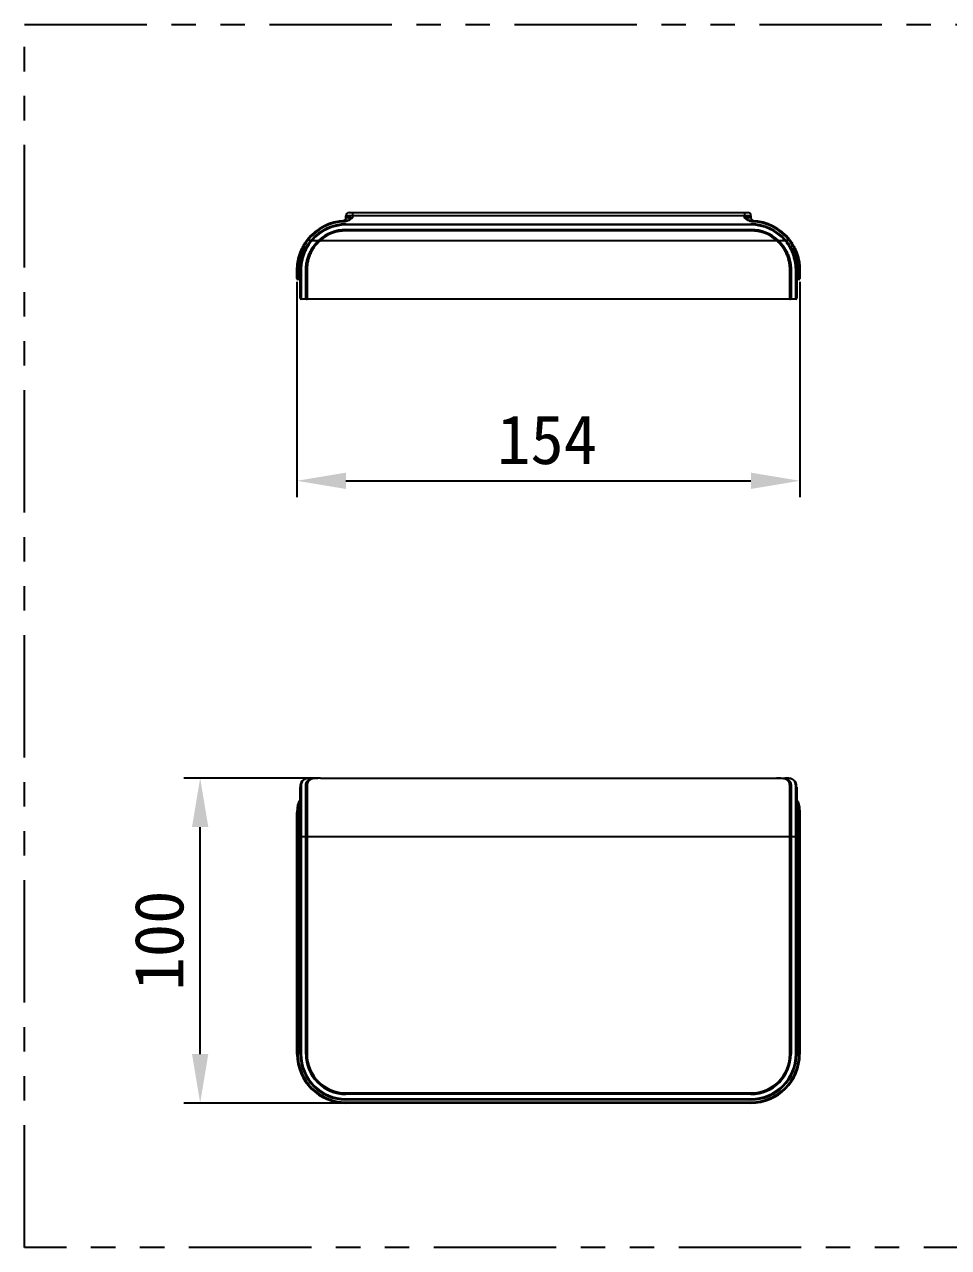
# Model space of a CAD drawing. Extents: x 86520 to 160660, y -2551 to 2752.
# Drawn here: x 90372.3 to 90655.2, y 1916.9 to 2291.3 of the extents above; entities that cross this region are included whole.
import ezdxf

# ---------------------------------------------------------------- set-up
doc = ezdxf.new("R2010")
doc.units = 0
doc.header["$LTSCALE"] = 10
doc.header["$MEASUREMENT"] = 0
doc.linetypes.add('PHANTOM', pattern=[2.5, 1.25, -0.25, 0.25, -0.25, 0.25, -0.25])
doc.layers.get('DEFPOINTS').update_dxf_attribs({"linetype": 'CONTINUOUS'})
doc.layers.add('1', color=7, linetype='CONTINUOUS')
doc.layers.add('7', color=6, linetype='CONTINUOUS')
doc.dimstyles.new('경보기_스탈', dxfattribs={"dimtxt": 3.15, "dimasz": 2.5, "dimexe": 1, "dimexo": 1, "dimgap": 1, "dimtad": 1, "dimtoh": 1, "dimdec": 3, "dimzin": 1, "dimtxsty": 'STANDARD', "dimcen": 0, "dimclrd": 2, "dimclre": 2, "dimclrt": 4, "dimazin": 3, "dimtp": 0.1, "dimtm": 0.1, "dimtfac": 1, "dimtdec": 3, "dimtmove": 0, "dimatfit": 3})

# ---------------------------------------------------------------- blocks, each defined once
blk = doc.blocks.new('*D452')
at = {"layer": '1', "color": 1, "linetype": 'CONTINUOUS'}
for p, q in [((90461.9, 2060.65), (90421.06, 2060.65)), ((90426.06, 1976.15), (90426.06, 2045.65)), ((90469.69, 1961.15), (90421.06, 1961.15))]:
    blk.add_line(p, q, dxfattribs=at)
for points in [[(90423.56, 2045.65), (90428.56, 2045.65), (90426.06, 2060.65)], [(90423.56, 1976.15), (90428.56, 1976.15), (90426.06, 1961.15)]]:
    blk.add_solid(points, dxfattribs=at)
at = {"layer": 'DEFPOINTS', "color": 0, "linetype": 'CONTINUOUS'}
for p in [(90426.06, 2060.65), (90462.9, 2060.65), (90470.69, 1961.15)]:
    blk.add_point(p, dxfattribs=at)
at = {"layer": '1', "color": 2, "linetype": 'CONTINUOUS', "insert": (90413.56, 2010.9), "char_height": 15, "attachment_point": 5, "rotation": 90}
blk.add_mtext('100', dxfattribs=at)
blk = doc.blocks.new('*D453')
at = {"layer": '1', "color": 1, "linetype": 'CONTINUOUS'}
for p, q in [((90455.69, 2212.54), (90455.69, 2146.63)), ((90609.69, 2212.54), (90609.69, 2146.63)), ((90470.69, 2151.63), (90594.69, 2151.63))]:
    blk.add_line(p, q, dxfattribs=at)
for points in [[(90470.69, 2154.13), (90470.69, 2149.13), (90455.69, 2151.63)], [(90594.69, 2154.13), (90594.69, 2149.13), (90609.69, 2151.63)]]:
    blk.add_solid(points, dxfattribs=at)
at = {"layer": 'DEFPOINTS', "color": 0, "linetype": 'CONTINUOUS'}
for p in [(90455.69, 2213.54), (90609.69, 2213.54), (90609.69, 2151.63)]:
    blk.add_point(p, dxfattribs=at)
at = {"layer": '1', "color": 2, "linetype": 'CONTINUOUS', "insert": (90532.27, 2164.13), "char_height": 15, "attachment_point": 5}
blk.add_mtext('154', dxfattribs=at)

msp = doc.modelspace()

# ---------------------------------------------------------------- linework, layer by layer
at = {"layer": '1', "color": 7, "linetype": 'CONTINUOUS'}
for p, q in [((90472.6888, 2232.7378), (90470.6888, 2232.7378)), ((90470.6888, 2232.2065), (90470.6888, 2232.7378)), ((90471.6888, 2233.7378), (90472.6888, 2233.7378)), ((90472.6888, 2233.7378), (90592.6888, 2233.7378)), ((90472.6888, 2233.7378), (90472.6888, 2232.7378)), ((90592.6888, 2232.7378), (90472.6888, 2232.7378)), ((90472.6888, 2232.7378), (90472.6888, 2232.1123)), ((90592.6888, 2233.7378), (90593.6888, 2233.7378)), ((90592.6888, 2233.7378), (90592.6888, 2232.7378)), ((90594.6888, 2232.7378), (90592.6888, 2232.7378)), ((90592.6888, 2232.1123), (90592.6888, 2232.7378)), ((90594.6888, 2232.7378), (90594.6888, 2232.2065)), ((90470.2553, 2230.9314), (90470.2465, 2231.2313)), ((90470.6888, 2230.2378), (90470.6888, 2229.9378)), ((90470.6888, 2230.2378), (90594.6888, 2230.2378)), ((90594.6888, 2229.9378), (90470.6888, 2229.9378)), ((90470.6888, 2228.5378), (90470.6888, 2228.2378)), ((90470.6888, 2228.5378), (90594.6888, 2228.5378)), ((90470.6888, 2228.2378), (90470.6888, 2228.1378)), ((90470.6888, 2228.2378), (90594.6888, 2228.2378)), ((90594.6888, 2228.1378), (90470.6888, 2228.1378)), ((90594.6888, 2230.2378), (90594.6888, 2229.9378)), ((90594.6888, 2228.5378), (90594.6888, 2228.2378)), ((90594.6888, 2228.2378), (90594.6888, 2228.1378)), ((90595.1223, 2230.9314), (90595.1312, 2231.2313)), ((90459.066, 2225.2378), (90458.8288, 2225.4215)), ((90459.965, 2225.2378), (90459.066, 2225.2378)), ((90460.1335, 2225.4349), (90460.3597, 2225.2378)), ((90460.3597, 2225.2378), (90462.3049, 2225.2378)), ((90462.3049, 2225.2378), (90462.5094, 2225.0183)), ((90462.8382, 2225.3134), (90462.9036, 2225.2378)), ((90462.9036, 2225.2378), (90602.4741, 2225.2378)), ((90602.4741, 2225.2378), (90602.5395, 2225.3134)), ((90603.0727, 2225.2378), (90602.8682, 2225.0183)), ((90603.0727, 2225.2378), (90605.0179, 2225.2378)), ((90605.2441, 2225.4349), (90605.0179, 2225.2378)), ((90606.3116, 2225.2378), (90605.4126, 2225.2378)), ((90606.3116, 2225.2378), (90606.5488, 2225.4215)), ((90455.6888, 2213.5378), (90455.6888, 2216.2378)), ((90455.9888, 2216.007), (90455.9888, 2213.2378)), ((90456.6888, 2213.2378), (90455.9888, 2213.2378)), ((90456.6888, 2207.5378), (90456.6888, 2216.2378)), ((90456.9888, 2216.0853), (90456.9888, 2207.2378)), ((90458.3888, 2207.2378), (90458.3888, 2216.0853)), ((90458.6888, 2207.3378), (90458.6888, 2216.2378)), ((90458.7888, 2216.1875), (90458.7888, 2207.2378)), ((90606.5888, 2207.2378), (90606.5888, 2216.1875)), ((90606.6888, 2216.2378), (90606.6888, 2207.3378)), ((90606.9888, 2216.0853), (90606.9888, 2207.2378)), ((90608.3888, 2207.2378), (90608.3888, 2216.0853)), ((90608.6888, 2216.2378), (90608.6888, 2207.5378)), ((90609.3888, 2213.2378), (90608.6888, 2213.2378)), ((90609.3888, 2213.2378), (90609.3888, 2216.007)), ((90609.6888, 2216.2378), (90609.6888, 2213.5378)), ((90458.3888, 2207.2378), (90456.9888, 2207.2378)), ((90458.7889, 2207.2378), (90458.3888, 2207.2378)), ((90606.5888, 2207.2378), (90458.7888, 2207.2378)), ((90606.9888, 2207.2378), (90606.5888, 2207.2378)), ((90608.3888, 2207.2378), (90606.9888, 2207.2378)), ((90462.9036, 2060.6529), (90602.4741, 2060.6529)), ((90602.5098, 2060.6529), (90603.0727, 2060.6529)), ((90603.0727, 2060.6529), (90605.0179, 2060.6529)), ((90456.6888, 2042.6529), (90456.6888, 2057.8939)), ((90456.9888, 2058.1523), (90456.9888, 2042.6529)), ((90458.3888, 2042.6529), (90458.3888, 2058.1523)), ((90458.6888, 2042.6529), (90458.6888, 2058.1258)), ((90458.7888, 2058.2122), (90458.7888, 2042.6529)), ((90606.5888, 2042.6529), (90606.5888, 2058.2122)), ((90606.6888, 2058.1258), (90606.6888, 2042.6529)), ((90606.9888, 2058.1523), (90606.9888, 2042.6529)), ((90608.3888, 2042.6529), (90608.3888, 2058.1523)), ((90608.6888, 2057.8939), (90608.6888, 2042.6529)), ((90455.6888, 2042.6529), (90455.6888, 2050.1288)), ((90455.9888, 2050.3205), (90455.9888, 2042.6529)), ((90609.3888, 2042.6529), (90609.3888, 2050.3205)), ((90609.6888, 2050.1288), (90609.6888, 2042.6529)), ((90455.6888, 2042.6529), (90455.9888, 2042.6529)), ((90455.6888, 1976.1529), (90455.6888, 2042.6529)), ((90456.6888, 2042.6529), (90455.9888, 2042.6529)), ((90455.9888, 2042.6529), (90455.9888, 1976.1529)), ((90456.6888, 2042.6529), (90456.9888, 2042.6529)), ((90456.6888, 1976.1529), (90456.6888, 2042.6529)), ((90458.3888, 2042.6529), (90456.9888, 2042.6529)), ((90456.9888, 2042.6529), (90456.9888, 1976.1529)), ((90458.6888, 2042.6529), (90458.3888, 2042.6529)), ((90458.3888, 1976.1529), (90458.3888, 2042.6529)), ((90458.6888, 2042.6529), (90458.7888, 2042.6529)), ((90458.6888, 1976.1529), (90458.6888, 2042.6529)), ((90606.5888, 2042.6529), (90458.7888, 2042.6529)), ((90458.7888, 2042.6529), (90458.7888, 1976.1529)), ((90606.6888, 2042.6529), (90606.5888, 2042.6529)), ((90606.5888, 1976.1529), (90606.5888, 2042.6529)), ((90606.6888, 2042.6529), (90606.6888, 1976.1529)), ((90606.6888, 2042.6529), (90606.9888, 2042.6529)), ((90608.3888, 2042.6529), (90606.9888, 2042.6529)), ((90606.9888, 2042.6529), (90606.9888, 1976.1529)), ((90608.6888, 2042.6529), (90608.3888, 2042.6529)), ((90608.3888, 1976.1529), (90608.3888, 2042.6529)), ((90609.3888, 2042.6529), (90608.6888, 2042.6529)), ((90608.6888, 2042.6529), (90608.6888, 1976.1529)), ((90609.6888, 2042.6529), (90609.3888, 2042.6529)), ((90609.3888, 1976.1529), (90609.3888, 2042.6529)), ((90609.6888, 2042.6529), (90609.6888, 1976.1529)), ((90455.6888, 1976.1529), (90455.9888, 1976.1529)), ((90456.6888, 1976.1529), (90456.9888, 1976.1529)), ((90458.6888, 1976.1529), (90458.3888, 1976.1529)), ((90458.6888, 1976.1529), (90458.7888, 1976.1529)), ((90606.6888, 1976.1529), (90606.5888, 1976.1529)), ((90606.6888, 1976.1529), (90606.9888, 1976.1529)), ((90608.6888, 1976.1529), (90608.3888, 1976.1529)), ((90609.6888, 1976.1529), (90609.3888, 1976.1529)), ((90470.6888, 1964.1529), (90470.6888, 1964.2529)), ((90470.6888, 1964.2529), (90594.6888, 1964.2529)), ((90594.6888, 1964.1529), (90470.6888, 1964.1529)), ((90470.6888, 1964.1529), (90470.6888, 1963.8529)), ((90594.6888, 1963.8529), (90470.6888, 1963.8529)), ((90470.6888, 1962.4529), (90594.6888, 1962.4529)), ((90470.6888, 1962.1529), (90470.6888, 1962.4529)), ((90594.6888, 1962.1529), (90470.6888, 1962.1529)), ((90594.6888, 1964.1529), (90594.6888, 1964.2529)), ((90594.6888, 1964.1529), (90594.6888, 1963.8529)), ((90594.6888, 1962.1529), (90594.6888, 1962.4529)), ((90470.6888, 1961.4529), (90594.6888, 1961.4529)), ((90470.6888, 1961.1529), (90470.6888, 1961.4529)), ((90594.6888, 1961.1529), (90470.6888, 1961.1529)), ((90594.6888, 1961.1529), (90594.6888, 1961.4529))]:
    msp.add_line(p, q, dxfattribs=at)
for centre, radius, start, end in [((90469.6888, 2232.2065), 1, 273.583322, 0), ((90471.6888, 2232.7378), 1, 90, 180), ((90593.6888, 2232.7378), 1, 0, 90), ((90595.6888, 2232.2065), 1, 180, 266.416678), ((90470.6888, 2216.2378), 15, 91.689903, 142.247999), ((90470.6888, 2216.2378), 14.7, 91.689903, 142.247999), ((90470.6888, 2216.2378), 14, 90, 138.933517), ((90470.6888, 2216.2378), 13.7, 90, 138.933517), ((90470.6888, 2216.2378), 12.3, 90, 132.970284), ((90470.6888, 2216.2378), 12, 90, 130.860688), ((90470.6888, 2216.2378), 11.9, 90, 130.860688), ((90594.6888, 2216.2378), 14, 41.066483, 90), ((90594.6888, 2216.2378), 13.7, 41.066483, 90), ((90594.6888, 2216.2378), 12.3, 47.029716, 90), ((90594.6888, 2216.2378), 12, 49.139312, 90), ((90594.6888, 2216.2378), 11.9, 49.139312, 90), ((90594.6888, 2216.2378), 14.7, 37.752001, 88.310097), ((90594.6888, 2216.2378), 15, 37.752001, 88.310097), ((90470.6888, 2216.2378), 14, 138.93319, 139.994799), ((90470.6888, 2216.2378), 14, 138.93319, 139.994799), ((90470.6888, 2216.2378), 12, 130.860042, 132.970284), ((90594.6888, 2216.2378), 12, 47.029716, 49.139958), ((90594.6888, 2216.2378), 14, 40.005201, 41.06681), ((90594.6888, 2216.2378), 14, 40.005201, 41.06681), ((90455.9888, 2213.5378), 0.3, 180, 270), ((90609.3888, 2213.5378), 0.3, 270, 0), ((90456.9888, 2207.5378), 0.3, 180, 270), ((90458.3888, 2207.5378), 0.3, 270, 0), ((90458.7888, 2207.3378), 0.1, 180, 270), ((90606.5888, 2207.3378), 0.1, 270, 0), ((90606.9888, 2207.5378), 0.3, 180, 270), ((90608.3888, 2207.5378), 0.3, 270, 0), ((90470.6888, 1976.1529), 15, 180, 270), ((90470.6888, 1976.1529), 14.7, 180, 270), ((90470.6888, 1976.1529), 14, 180, 270), ((90470.6888, 1976.1529), 13.7, 180, 270), ((90470.6888, 1976.1529), 12.3, 180, 270), ((90470.6888, 1976.1529), 12, 180, 270), ((90470.6888, 1976.1529), 11.9, 180, 270), ((90594.6888, 1976.1529), 12, 270, 0), ((90594.6888, 1976.1529), 11.9, 270, 0), ((90594.6888, 1976.1529), 15, 270, 0), ((90594.6888, 1976.1529), 14.7, 270, 0), ((90594.6888, 1976.1529), 14, 270, 0), ((90594.6888, 1976.1529), 13.7, 270, 0), ((90594.6888, 1976.1529), 12.3, 270, 0)]:
    msp.add_arc(centre, radius, start, end, dxfattribs=at)
for centre, major_axis, ratio, start_param, end_param in [((90455.9888, 2216.2378), (0.3, 0), 0.769231, 3.14159265, 4.71238898), ((90456.9888, 2216.2378), (-0.3, 0), 0.508475, 0, 1.57079633), ((90458.3888, 2216.2378), (-0.3, 0), 0.508475, 1.57079633, 3.14159265), ((90458.7888, 2216.2378), (-0.1, 0), 0.502793, 0, 1.57079633), ((90606.5888, 2216.2378), (-0.1, 0), 0.502793, 1.57079633, 3.14159265), ((90606.9888, 2216.2378), (-0.3, 0), 0.508475, 0, 1.57079633), ((90608.3888, 2216.2378), (-0.3, 0), 0.508475, 1.57079633, 3.14159265), ((90609.3888, 2216.2378), (-0.3, 0), 0.769231, 1.57079633, 3.14159265), ((90456.9888, 2057.8939), (-0.3, 0), 0.861077, 4.71238898, 6.28318531), ((90458.3888, 2057.8939), (-0.3, 0), 0.861077, 3.14159265, 4.71238898), ((90458.7888, 2058.1258), (-0.1, 0), 0.864407, 4.71238898, 6.28318531), ((90606.5888, 2058.1258), (-0.1, 0), 0.864407, 3.14159265, 4.71238898), ((90606.9888, 2057.8939), (-0.3, 0), 0.861077, 4.71238898, 6.28318531), ((90608.3888, 2057.8939), (-0.3, 0), 0.861077, 3.14159265, 4.71238898), ((90455.9888, 2050.1288), (0.3, 0), 0.638971, 1.57079633, 3.14159265), ((90609.3888, 2050.1288), (-0.3, 0), 0.638971, 3.14159265, 4.71238898)]:
    msp.add_ellipse(centre, major_axis=major_axis, ratio=ratio, start_param=start_param, end_param=end_param, dxfattribs=at)
for points, knots in [([(90470.2465, 2231.2313), (90470.356, 2231.2345), (90470.4637, 2231.2476), (90470.6235, 2231.2777), (90470.6764, 2231.2896), (90470.7817, 2231.3163), (90470.8341, 2231.3312), (90470.9897, 2231.3793), (90471.0916, 2231.416), (90471.293, 2231.4949), (90471.3926, 2231.5372), (90471.5911, 2231.6243), (90471.6899, 2231.6692), (90471.8877, 2231.7596), (90471.9868, 2231.8051), (90472.1858, 2231.8954), (90472.2857, 2231.9401), (90472.4363, 2232.0058), (90472.5117, 2232.0383), (90472.5875, 2232.0703), (90472.6381, 2232.0914), (90472.6635, 2232.1019), (90472.6888, 2232.1123)], [0, 0, 0, 0, 0.125, 0.125, 0.1875, 0.1875, 0.25, 0.25, 0.375, 0.375, 0.5, 0.5, 0.625, 0.625, 0.75, 0.75, 0.875, 0.875, 0.9375, 0.96875, 0.96875, 1, 1, 1, 1]), ([(90472.6888, 2232.1123), (90472.6649, 2232.0964), (90472.6412, 2232.0806), (90472.5939, 2232.0486), (90472.523, 2232.0004), (90472.4525, 2231.9517), (90472.3117, 2231.8538), (90472.2182, 2231.788), (90471.9365, 2231.5926), (90471.7472, 2231.465), (90471.4519, 2231.2941), (90471.3516, 2231.2405), (90471.1456, 2231.1429), (90471.04, 2231.0989), (90470.9035, 2231.0518), (90470.876, 2231.0427), (90470.8208, 2231.0257), (90470.7932, 2231.0176), (90470.7099, 2230.9949), (90470.6541, 2230.9817), (90470.4853, 2230.9485), (90470.3713, 2230.9348), (90470.2553, 2230.9314)], [0, 0, 0, 0, 0.03125, 0.03125, 0.0625, 0.125, 0.125, 0.25, 0.25, 0.5, 0.5, 0.625, 0.625, 0.75, 0.75, 0.78125, 0.78125, 0.8125, 0.8125, 0.875, 0.875, 1, 1, 1, 1]), ([(90470.6888, 2232.2065), (90470.6888, 2232.2065), (90470.7018, 2232.2078), (90470.7341, 2232.2106), (90470.7413, 2232.2113), (90470.7575, 2232.2126), (90470.7663, 2232.2134), (90470.7951, 2232.2157), (90470.8173, 2232.2175), (90470.8926, 2232.2229), (90470.9542, 2232.2269), (90471.0463, 2232.2311), (90471.0654, 2232.2319), (90471.1047, 2232.2334), (90471.1249, 2232.2341), (90471.1874, 2232.2359), (90471.2755, 2232.2378), (90471.3729, 2232.238), (90471.4496, 2232.2372), (90471.4758, 2232.2368), (90471.5289, 2232.2357), (90471.5557, 2232.235), (90471.6921, 2232.2307), (90471.8072, 2232.2245), (90471.9586, 2232.2123), (90471.9892, 2232.2096), (90472.0358, 2232.2053), (90472.0514, 2232.2037), (90472.0826, 2232.2006), (90472.1609, 2232.1925), (90472.2397, 2232.183), (90472.4302, 2232.1575), (90472.5587, 2232.1369), (90472.6888, 2232.1123)], [0, 0, 0, 0, 0.125, 0.125, 0.15625, 0.15625, 0.1875, 0.1875, 0.25, 0.25, 0.375, 0.375, 0.40625, 0.40625, 0.4375, 0.4375, 0.5, 0.5625, 0.5625, 0.59375, 0.59375, 0.625, 0.625, 0.75, 0.75, 0.78125, 0.78125, 0.796875, 0.796875, 0.8125, 0.875, 0.875, 1, 1, 1, 1]), ([(90592.6888, 2232.1123), (90592.8189, 2232.1369), (90592.9474, 2232.1575), (90593.1379, 2232.183), (90593.201, 2232.1906), (90593.2794, 2232.199), (90593.295, 2232.2006), (90593.3262, 2232.2037), (90593.3418, 2232.2053), (90593.3884, 2232.2096), (90593.419, 2232.2123), (90593.5704, 2232.2245), (90593.6855, 2232.2307), (90593.8219, 2232.235), (90593.8488, 2232.2357), (90593.9018, 2232.2368), (90593.928, 2232.2372), (90594.0047, 2232.238), (90594.1021, 2232.2378), (90594.1902, 2232.2359), (90594.2527, 2232.2341), (90594.2729, 2232.2334), (90594.3122, 2232.2319), (90594.3313, 2232.2311), (90594.4234, 2232.2269), (90594.4851, 2232.2229), (90594.5603, 2232.2175), (90594.5825, 2232.2157), (90594.6113, 2232.2134), (90594.6202, 2232.2126), (90594.6363, 2232.2113), (90594.6436, 2232.2106), (90594.6758, 2232.2078), (90594.6888, 2232.2065), (90594.6888, 2232.2065)], [0, 0, 0, 0, 0.125, 0.125, 0.1875, 0.1875, 0.203125, 0.203125, 0.21875, 0.21875, 0.25, 0.25, 0.375, 0.375, 0.40625, 0.40625, 0.4375, 0.4375, 0.5, 0.5625, 0.5625, 0.59375, 0.59375, 0.625, 0.625, 0.75, 0.75, 0.8125, 0.8125, 0.84375, 0.84375, 0.875, 0.875, 1, 1, 1, 1]), ([(90592.6888, 2232.1123), (90592.7141, 2232.1019), (90592.7395, 2232.0914), (90592.7901, 2232.0703), (90592.8659, 2232.0383), (90592.9414, 2232.0058), (90593.0919, 2231.9401), (90593.1918, 2231.8954), (90593.3909, 2231.8051), (90593.4899, 2231.7596), (90593.6878, 2231.6692), (90593.7866, 2231.6243), (90593.985, 2231.5372), (90594.0846, 2231.4949), (90594.2861, 2231.416), (90594.3879, 2231.3793), (90594.5435, 2231.3312), (90594.596, 2231.3163), (90594.7013, 2231.2896), (90594.7542, 2231.2777), (90594.9139, 2231.2476), (90595.0216, 2231.2345), (90595.1312, 2231.2313)], [0, 0, 0, 0, 0.03125, 0.03125, 0.0625, 0.125, 0.125, 0.25, 0.25, 0.375, 0.375, 0.5, 0.5, 0.625, 0.625, 0.75, 0.75, 0.8125, 0.8125, 0.875, 0.875, 1, 1, 1, 1]), ([(90595.1223, 2230.9314), (90595.0064, 2230.9348), (90594.8923, 2230.9485), (90594.7235, 2230.9817), (90594.6677, 2230.9949), (90594.5845, 2231.0176), (90594.5568, 2231.0257), (90594.5017, 2231.0427), (90594.4741, 2231.0518), (90594.3377, 2231.0989), (90594.232, 2231.1429), (90594.026, 2231.2405), (90593.9257, 2231.2941), (90593.6304, 2231.465), (90593.4411, 2231.5926), (90593.1594, 2231.788), (90593.0659, 2231.8538), (90592.9252, 2231.9517), (90592.8547, 2232.0004), (90592.7838, 2232.0486), (90592.7364, 2232.0806), (90592.7127, 2232.0964), (90592.6888, 2232.1123)], [0, 0, 0, 0, 0.125, 0.125, 0.1875, 0.1875, 0.21875, 0.21875, 0.25, 0.25, 0.375, 0.375, 0.5, 0.5, 0.75, 0.75, 0.875, 0.875, 0.9375, 0.96875, 0.96875, 1, 1, 1, 1]), ([(90469.7513, 2231.2085), (90469.7514, 2231.2085), (90469.7524, 2231.2085), (90469.7562, 2231.2088), (90469.7591, 2231.209), (90469.7707, 2231.2097), (90469.7822, 2231.2104), (90469.8279, 2231.2131), (90469.8732, 2231.2157), (90469.9415, 2231.2192), (90469.9493, 2231.2196), (90469.9655, 2231.2204), (90469.9738, 2231.2208), (90469.9994, 2231.222), (90470.0173, 2231.2228), (90470.0737, 2231.2252), (90470.1225, 2231.2272), (90470.1761, 2231.229), (90470.1848, 2231.2293)], [0, 0, 0, 0, 0.07812785, 0.07812785, 0.15913415, 0.15913415, 0.32114675, 0.32114675, 0.64517195, 0.64517195, 0.6856751, 0.6856751, 0.72617825, 0.72617825, 0.80718455, 0.80718455, 0.96919715, 1, 1, 1, 1]), ([(90470.1261, 2231.3093), (90470.086, 2231.2887), (90470.0076, 2231.2554), (90469.8986, 2231.2271), (90469.8236, 2231.2151), (90469.7838, 2231.211), (90469.7708, 2231.2099), (90469.765, 2231.2095), (90469.761, 2231.2092), (90469.7593, 2231.209), (90469.759, 2231.209)], [0, 0, 0, 0, 0.32023036, 0.61222447, 0.80246118, 0.86719302, 0.8977044, 0.92031093, 0.9513019, 1, 1, 1, 1]), ([(90595.1715, 2231.23), (90595.1879, 2231.2295), (90595.204, 2231.229), (90595.3083, 2231.2253), (90595.3831, 2231.2219), (90595.4485, 2231.2186), (90595.4531, 2231.2183), (90595.4576, 2231.2181)], [0, 0, 0, 0, 0.14018327, 0.14018327, 0.93866602, 0.93866602, 1, 1, 1, 1]), ([(90595.6178, 2231.2091), (90595.6192, 2231.209), (90595.6168, 2231.2091), (90595.6084, 2231.2098), (90595.5954, 2231.2109), (90595.4774, 2231.2231), (90595.3531, 2231.2472), (90595.2573, 2231.3058), (90595.2518, 2231.3093)], [0, 0, 0, 0, 0.08377717, 0.11425847, 0.14235684, 0.2040841, 0.95396814, 1, 1, 1, 1]), ([(90455.6888, 2216.2378), (90455.6888, 2216.5396), (90455.6979, 2216.8596), (90455.7411, 2217.5336), (90455.7751, 2217.8878), (90455.8508, 2218.444), (90455.8801, 2218.6337), (90455.931, 2218.9244), (90455.9491, 2219.0219), (90455.9874, 2219.2176), (90456.0077, 2219.3159), (90456.1147, 2219.8096), (90456.2184, 2220.2113), (90456.467, 2221.0253), (90456.6118, 2221.4376), (90456.8009, 2221.9061), (90456.8223, 2221.9582), (90456.8656, 2222.0621), (90456.9315, 2222.2177), (90457.0002, 2222.3724), (90457.1411, 2222.6807), (90457.24, 2222.8846), (90457.5514, 2223.4914), (90457.7787, 2223.8891), (90458.0884, 2224.3767), (90458.1832, 2224.5223), (90458.2809, 2224.6667), (90458.3467, 2224.7628), (90458.3799, 2224.8107), (90458.5474, 2225.0493), (90458.6859, 2225.2369), (90458.8288, 2225.4215)], [0, 0, 0, 0, 0.125, 0.125, 0.25, 0.25, 0.3125, 0.3125, 0.34375, 0.34375, 0.375, 0.375, 0.5, 0.5, 0.625, 0.625, 0.640625, 0.640625, 0.65625, 0.6875, 0.6875, 0.75, 0.75, 0.875, 0.875, 0.90625, 0.921875, 0.921875, 0.9375, 0.9375, 1, 1, 1, 1]), ([(90459.066, 2225.2378), (90458.9244, 2225.0503), (90458.7874, 2224.8597), (90458.6218, 2224.6176), (90458.589, 2224.569), (90458.5239, 2224.4715), (90458.4274, 2224.3249), (90458.3338, 2224.1773), (90458.0283, 2223.6829), (90457.8046, 2223.2802), (90457.4987, 2222.6666), (90457.4017, 2222.4605), (90457.2635, 2222.1492), (90457.1962, 2221.9929), (90457.1317, 2221.8359), (90457.0893, 2221.7311), (90457.0684, 2221.6785), (90456.8836, 2221.2065), (90456.7425, 2220.7917), (90456.5007, 2219.974), (90456.4, 2219.5711), (90456.2964, 2219.0767), (90456.267, 2218.9291), (90456.24, 2218.7825), (90456.2225, 2218.685), (90456.214, 2218.6364), (90456.173, 2218.3943), (90456.1447, 2218.205), (90456.0718, 2217.6498), (90456.039, 2217.2968), (90455.9975, 2216.6255), (90455.9888, 2216.3072), (90455.9888, 2216.007)], [0, 0, 0, 0, 0.0625, 0.0625, 0.078125, 0.078125, 0.09375, 0.125, 0.125, 0.25, 0.25, 0.3125, 0.3125, 0.34375, 0.359375, 0.359375, 0.375, 0.375, 0.5, 0.5, 0.625, 0.625, 0.65625, 0.671875, 0.671875, 0.6875, 0.6875, 0.75, 0.75, 0.875, 0.875, 1, 1, 1, 1]), ([(90456.6888, 2216.2378), (90456.6888, 2216.6179), (90456.7043, 2217.0028), (90456.7687, 2217.7814), (90456.8176, 2218.1752), (90456.9522, 2218.9707), (90457.0378, 2219.3724), (90457.157, 2219.8285), (90457.1706, 2219.8793), (90457.1983, 2219.9806), (90457.2407, 2220.1324), (90457.3458, 2220.4852), (90457.4462, 2220.7851), (90457.661, 2221.3812), (90457.8228, 2221.774), (90458.1847, 2222.549), (90458.3848, 2222.9312), (90458.66, 2223.4016), (90458.7164, 2223.4954), (90458.8312, 2223.6815), (90459.0065, 2223.9584), (90459.1913, 2224.2287), (90459.5735, 2224.7607), (90459.845, 2225.1038), (90460.1335, 2225.4349)], [0, 0, 0, 0, 0.125, 0.125, 0.25, 0.25, 0.375, 0.375, 0.390625, 0.390625, 0.40625, 0.4375, 0.5, 0.5, 0.625, 0.625, 0.75, 0.75, 0.78125, 0.78125, 0.8125, 0.875, 0.875, 1, 1, 1, 1]), ([(90460.3597, 2225.2378), (90460.0755, 2224.9061), (90459.8084, 2224.5627), (90459.4329, 2224.0305), (90459.3119, 2223.8502), (90459.1367, 2223.5756), (90459.0794, 2223.4833), (90458.9949, 2223.3439), (90458.967, 2223.2972), (90458.9118, 2223.2036), (90458.6663, 2222.7816), (90458.446, 2222.3524), (90458.0922, 2221.5797), (90457.9342, 2221.1884), (90457.7247, 2220.595), (90457.6595, 2220.3961), (90457.5684, 2220.0962), (90457.5246, 2219.9459), (90457.4833, 2219.795), (90457.4563, 2219.6943), (90457.4431, 2219.6438), (90457.3272, 2219.1908), (90457.2441, 2218.7921), (90457.1136, 2218.0032), (90457.0661, 2217.6131), (90457.0038, 2216.842), (90456.9888, 2216.4611), (90456.9888, 2216.0853)], [0, 0, 0, 0, 0.125, 0.125, 0.1875, 0.1875, 0.21875, 0.21875, 0.234375, 0.234375, 0.25, 0.375, 0.375, 0.5, 0.5, 0.5625, 0.5625, 0.59375, 0.609375, 0.609375, 0.625, 0.625, 0.75, 0.75, 0.875, 0.875, 1, 1, 1, 1]), ([(90458.3888, 2216.0853), (90458.3888, 2216.4712), (90458.4064, 2216.8629), (90458.48, 2217.6567), (90458.536, 2218.0589), (90458.633, 2218.5677), (90458.6538, 2218.6697), (90458.6981, 2218.8745), (90458.7216, 2218.9773), (90458.7962, 2219.2848), (90458.8511, 2219.489), (90459.0317, 2220.0989), (90459.1732, 2220.5019), (90459.5002, 2221.2991), (90459.6856, 2221.6932), (90459.9206, 2222.1307), (90459.9471, 2222.1792), (90460.0008, 2222.2761), (90460.028, 2222.3245), (90460.1107, 2222.469), (90460.2795, 2222.7554), (90460.4591, 2223.0341), (90460.8324, 2223.5813), (90461.1002, 2223.9323), (90461.6737, 2224.6064), (90461.9795, 2224.9295), (90462.3049, 2225.2378)], [0, 0, 0, 0, 0.125, 0.125, 0.25, 0.25, 0.28125, 0.28125, 0.3125, 0.3125, 0.375, 0.375, 0.5, 0.5, 0.625, 0.625, 0.640625, 0.640625, 0.65625, 0.65625, 0.6875, 0.75, 0.75, 0.875, 0.875, 1, 1, 1, 1]), ([(90458.6888, 2216.2378), (90458.6888, 2216.6275), (90458.7078, 2217.0219), (90458.7868, 2217.8195), (90458.8468, 2218.2227), (90458.971, 2218.8331), (90459.018, 2219.0375), (90459.0844, 2219.2941), (90459.0981, 2219.3455), (90459.1262, 2219.4484), (90459.1406, 2219.4999), (90459.185, 2219.6544), (90459.2159, 2219.757), (90459.3778, 2220.2682), (90459.5295, 2220.6714), (90459.8782, 2221.4644), (90460.0752, 2221.8544), (90460.3512, 2222.3325), (90460.4362, 2222.4752), (90460.5246, 2222.6169), (90460.5843, 2222.711), (90460.6146, 2222.758), (90460.7675, 2222.9918), (90460.8946, 2223.1749), (90461.2904, 2223.7122), (90461.5733, 2224.0548), (90462.177, 2224.7082), (90462.4978, 2225.019), (90462.8382, 2225.3134)], [0, 0, 0, 0, 0.125, 0.125, 0.25, 0.25, 0.3125, 0.3125, 0.328125, 0.328125, 0.34375, 0.34375, 0.375, 0.375, 0.5, 0.5, 0.625, 0.625, 0.65625, 0.671875, 0.671875, 0.6875, 0.6875, 0.75, 0.75, 0.875, 0.875, 1, 1, 1, 1]), ([(90462.5094, 2225.0183), (90462.1931, 2224.7236), (90461.8956, 2224.4147), (90461.337, 2223.7695), (90461.076, 2223.4333), (90460.7117, 2222.9088), (90460.5948, 2222.7306), (90460.4264, 2222.4583), (90460.3715, 2222.3667), (90460.2907, 2222.228), (90460.2641, 2222.1816), (90460.2116, 2222.0886), (90460.1858, 2222.042), (90459.9561, 2221.622), (90459.7748, 2221.2435), (90459.4552, 2220.4778), (90459.3168, 2220.0907), (90459.1403, 2219.5047), (90459.0866, 2219.3085), (90459.0137, 2219.013), (90458.9906, 2218.9142), (90458.9474, 2218.7175), (90458.9271, 2218.6194), (90458.8324, 2218.1307), (90458.7777, 2217.7447), (90458.7059, 2216.9831), (90458.6888, 2216.6076), (90458.6888, 2216.2378)], [0, 0, 0, 0, 0.125, 0.125, 0.25, 0.25, 0.3125, 0.3125, 0.34375, 0.34375, 0.359375, 0.359375, 0.375, 0.375, 0.5, 0.5, 0.625, 0.625, 0.6875, 0.6875, 0.71875, 0.71875, 0.75, 0.75, 0.875, 0.875, 1, 1, 1, 1]), ([(90462.9036, 2225.2378), (90462.5652, 2224.9434), (90462.2463, 2224.6326), (90461.6466, 2223.9796), (90461.3657, 2223.6373), (90460.9729, 2223.1005), (90460.8468, 2222.9177), (90460.6951, 2222.6842), (90460.6651, 2222.6373), (90460.6059, 2222.5433), (90460.5182, 2222.4019), (90460.4339, 2222.2594), (90460.1604, 2221.7822), (90459.9652, 2221.3931), (90459.6199, 2220.6021), (90459.4697, 2220.2002), (90459.3097, 2219.6907), (90459.279, 2219.5885), (90459.2351, 2219.4345), (90459.2209, 2219.3832), (90459.1931, 2219.2807), (90459.1256, 2219.0248), (90459.0675, 2218.7703), (90458.9448, 2218.1625), (90458.8855, 2217.7612), (90458.8075, 2216.9675), (90458.7888, 2216.5751), (90458.7888, 2216.1875)], [0, 0, 0, 0, 0.125, 0.125, 0.25, 0.25, 0.3125, 0.3125, 0.328125, 0.328125, 0.34375, 0.375, 0.375, 0.5, 0.5, 0.625, 0.625, 0.65625, 0.65625, 0.671875, 0.671875, 0.6875, 0.75, 0.75, 0.875, 0.875, 1, 1, 1, 1]), ([(90606.5888, 2216.1875), (90606.5888, 2216.5751), (90606.5701, 2216.9679), (90606.4919, 2217.7628), (90606.4325, 2218.165), (90606.3092, 2218.7746), (90606.2625, 2218.9789), (90606.1965, 2219.2355), (90606.1829, 2219.2868), (90606.1551, 2219.3893), (90606.1123, 2219.5428), (90606.0664, 2219.6957), (90605.9067, 2220.2035), (90605.7567, 2220.6048), (90605.4112, 2221.3957), (90605.2157, 2221.7853), (90604.9411, 2222.2639), (90604.8846, 2222.3592), (90604.7977, 2222.5015), (90604.7683, 2222.5487), (90604.7091, 2222.6427), (90604.5594, 2222.8765), (90604.4021, 2223.1042), (90604.0103, 2223.6393), (90603.73, 2223.9808), (90603.131, 2224.6329), (90602.8124, 2224.9435), (90602.4741, 2225.2378)], [0, 0, 0, 0, 0.125, 0.125, 0.25, 0.25, 0.3125, 0.3125, 0.328125, 0.328125, 0.34375, 0.375, 0.375, 0.5, 0.5, 0.625, 0.625, 0.65625, 0.65625, 0.671875, 0.671875, 0.6875, 0.75, 0.75, 0.875, 0.875, 1, 1, 1, 1]), ([(90602.5395, 2225.3134), (90602.8798, 2225.0191), (90603.2003, 2224.7084), (90603.8032, 2224.056), (90604.0856, 2223.7143), (90604.4804, 2223.1786), (90604.6072, 2222.9962), (90604.7596, 2222.7633), (90604.7898, 2222.7165), (90604.8495, 2222.6224), (90604.8791, 2222.575), (90604.9668, 2222.4325), (90605.0238, 2222.3371), (90605.3008, 2221.8576), (90605.4982, 2221.467), (90605.8471, 2220.674), (90605.9986, 2220.2716), (90606.1602, 2219.762), (90606.2065, 2219.6086), (90606.2498, 2219.4545), (90606.2779, 2219.3517), (90606.2916, 2219.3001), (90606.3584, 2219.0425), (90606.4057, 2218.8374), (90606.5304, 2218.2252), (90606.5907, 2217.8211), (90606.6699, 2217.0223), (90606.6888, 2216.6275), (90606.6888, 2216.2378)], [0, 0, 0, 0, 0.125, 0.125, 0.25, 0.25, 0.3125, 0.3125, 0.328125, 0.328125, 0.34375, 0.34375, 0.375, 0.375, 0.5, 0.5, 0.625, 0.625, 0.65625, 0.671875, 0.671875, 0.6875, 0.6875, 0.75, 0.75, 0.875, 0.875, 1, 1, 1, 1]), ([(90606.6888, 2216.2378), (90606.6888, 2216.6075), (90606.6718, 2216.9824), (90606.6003, 2217.7415), (90606.546, 2218.1258), (90606.4334, 2218.7086), (90606.3906, 2218.9039), (90606.3183, 2219.1984), (90606.2928, 2219.2969), (90606.2524, 2219.4449), (90606.2386, 2219.4943), (90606.2104, 2219.5929), (90606.0803, 2220.0361), (90605.9242, 2220.4731), (90605.6049, 2221.2389), (90605.4243, 2221.6163), (90605.1205, 2222.1728), (90605.0138, 2222.3567), (90604.8452, 2222.63), (90604.7875, 2222.7208), (90604.67, 2222.9003), (90604.6101, 2222.9891), (90604.3049, 2223.429), (90604.0428, 2223.7668), (90603.4826, 2224.4141), (90603.1846, 2224.7236), (90602.8682, 2225.0183)], [0, 0, 0, 0, 0.125, 0.125, 0.25, 0.25, 0.3125, 0.3125, 0.34375, 0.34375, 0.359375, 0.359375, 0.375, 0.5, 0.5, 0.625, 0.625, 0.6875, 0.6875, 0.71875, 0.71875, 0.75, 0.75, 0.875, 0.875, 1, 1, 1, 1]), ([(90603.0727, 2225.2378), (90603.3982, 2224.9294), (90603.7045, 2224.6059), (90604.2796, 2223.9296), (90604.5485, 2223.5769), (90604.8612, 2223.1181), (90604.9225, 2223.0254), (90605.0429, 2222.8382), (90605.102, 2222.7436), (90605.2746, 2222.4588), (90605.3839, 2222.2672), (90605.6948, 2221.6874), (90605.8795, 2221.2944), (90606.2062, 2220.4971), (90606.348, 2220.0928), (90606.484, 2219.6324), (90606.4988, 2219.5811), (90606.5277, 2219.4785), (90606.5418, 2219.4271), (90606.5831, 2219.2731), (90606.6614, 2218.9658), (90606.727, 2218.6608), (90606.8423, 2218.0539), (90606.898, 2217.6535), (90606.9713, 2216.8621), (90606.9888, 2216.4711), (90606.9888, 2216.0853)], [0, 0, 0, 0, 0.125, 0.125, 0.25, 0.25, 0.28125, 0.28125, 0.3125, 0.3125, 0.375, 0.375, 0.5, 0.5, 0.625, 0.625, 0.640625, 0.640625, 0.65625, 0.65625, 0.6875, 0.75, 0.75, 0.875, 0.875, 1, 1, 1, 1]), ([(90608.3888, 2216.0853), (90608.3888, 2216.4613), (90608.3739, 2216.8436), (90608.3266, 2217.4261), (90608.3066, 2217.6218), (90608.2702, 2217.9175), (90608.2569, 2218.0165), (90608.2281, 2218.2151), (90608.2126, 2218.3149), (90608.1296, 2218.813), (90608.0456, 2219.2114), (90607.8412, 2220.0066), (90607.7207, 2220.4035), (90607.511, 2220.9968), (90607.4362, 2221.1942), (90607.3165, 2221.4897), (90607.2548, 2221.6373), (90607.1902, 2221.7847), (90607.1464, 2221.8828), (90607.1242, 2221.9319), (90606.9221, 2222.372), (90606.7251, 2222.7537), (90606.2968, 2223.4975), (90606.0654, 2223.8597), (90605.568, 2224.5641), (90605.302, 2224.9063), (90605.0179, 2225.2378)], [0, 0, 0, 0, 0.125, 0.125, 0.1875, 0.1875, 0.21875, 0.21875, 0.25, 0.25, 0.375, 0.375, 0.5, 0.5, 0.5625, 0.5625, 0.59375, 0.609375, 0.609375, 0.625, 0.625, 0.75, 0.75, 0.875, 0.875, 1, 1, 1, 1]), ([(90605.2441, 2225.4349), (90605.5325, 2225.1039), (90605.803, 2224.7621), (90606.3092, 2224.058), (90606.5449, 2223.6957), (90606.9818, 2222.9511), (90607.1831, 2222.5688), (90607.3898, 2222.1275), (90607.4125, 2222.0782), (90607.4573, 2221.9798), (90607.5234, 2221.8319), (90607.6709, 2221.4862), (90607.7859, 2221.1888), (90608.001, 2220.5926), (90608.1247, 2220.1935), (90608.3349, 2219.3931), (90608.4213, 2218.9918), (90608.5069, 2218.4896), (90608.5229, 2218.389), (90608.5526, 2218.1886), (90608.5936, 2217.8891), (90608.6245, 2217.5927), (90608.6733, 2217.0045), (90608.6888, 2216.6181), (90608.6888, 2216.2378)], [0, 0, 0, 0, 0.125, 0.125, 0.25, 0.25, 0.375, 0.375, 0.390625, 0.390625, 0.40625, 0.4375, 0.5, 0.5, 0.625, 0.625, 0.75, 0.75, 0.78125, 0.78125, 0.8125, 0.875, 0.875, 1, 1, 1, 1]), ([(90609.3888, 2216.007), (90609.3888, 2216.1571), (90609.3866, 2216.3124), (90609.3806, 2216.5128), (90609.3792, 2216.5533), (90609.3761, 2216.6346), (90609.371, 2216.7575), (90609.3642, 2216.8826), (90609.338, 2217.3047), (90609.3049, 2217.6585), (90609.2319, 2218.2123), (90609.2036, 2218.4008), (90609.1547, 2218.6892), (90609.1285, 2218.8348), (90609.0998, 2218.9826), (90609.08, 2219.0815), (90609.0698, 2219.1313), (90608.9755, 2219.5803), (90608.874, 2219.9851), (90608.6315, 2220.803), (90608.4905, 2221.2161), (90608.2866, 2221.7361), (90608.2445, 2221.8402), (90608.1573, 2222.0489), (90608.1123, 2222.1534), (90607.9729, 2222.4672), (90607.8753, 2222.6744), (90607.5679, 2223.2898), (90607.344, 2223.692), (90606.8573, 2224.4786), (90606.5946, 2224.863), (90606.3116, 2225.2378)], [0, 0, 0, 0, 0.0625, 0.0625, 0.078125, 0.078125, 0.09375, 0.125, 0.125, 0.25, 0.25, 0.3125, 0.3125, 0.34375, 0.359375, 0.359375, 0.375, 0.375, 0.5, 0.5, 0.625, 0.625, 0.65625, 0.65625, 0.6875, 0.6875, 0.75, 0.75, 0.875, 0.875, 1, 1, 1, 1]), ([(90606.5488, 2225.4215), (90606.8345, 2225.0526), (90607.1003, 2224.6738), (90607.5936, 2223.8979), (90607.8211, 2223.5009), (90608.1338, 2222.8924), (90608.2334, 2222.6874), (90608.3518, 2222.4286), (90608.3752, 2222.3767), (90608.4212, 2222.2732), (90608.489, 2222.1179), (90608.5537, 2221.963), (90608.7623, 2221.447), (90608.9069, 2221.0364), (90609.1562, 2220.2224), (90609.2608, 2219.8189), (90609.3581, 2219.3707), (90609.3686, 2219.3209), (90609.3891, 2219.222), (90609.4188, 2219.0742), (90609.4819, 2218.7343), (90609.5258, 2218.4513), (90609.6015, 2217.8965), (90609.6359, 2217.5416), (90609.6632, 2217.1178), (90609.6702, 2216.9921), (90609.6756, 2216.8687), (90609.6788, 2216.787), (90609.6802, 2216.7463), (90609.6865, 2216.5448), (90609.6888, 2216.3888), (90609.6888, 2216.2378)], [0, 0, 0, 0, 0.125, 0.125, 0.25, 0.25, 0.3125, 0.3125, 0.328125, 0.328125, 0.34375, 0.375, 0.375, 0.5, 0.5, 0.625, 0.625, 0.640625, 0.640625, 0.65625, 0.6875, 0.75, 0.75, 0.875, 0.875, 0.90625, 0.921875, 0.921875, 0.9375, 0.9375, 1, 1, 1, 1]), ([(90460.2246, 2060.6408), (90460.0004, 2060.6444), (90459.4385, 2060.6321), (90458.6676, 2060.5204), (90457.9546, 2060.2777), (90457.3985, 2059.9112), (90457.002, 2059.4219), (90456.7724, 2058.807), (90456.6822, 2058.295), (90456.6961, 2057.9567), (90456.7011, 2057.8849)], [0, 0, 0, 0, 0.09697605, 0.25495945, 0.40853991, 0.54167628, 0.68273004, 0.81948183, 0.96244825, 1, 1, 1, 1]), ([(90460.2111, 2060.652), (90459.9819, 2060.6493), (90459.7643, 2060.6401), (90459.4329, 2060.6132), (90459.3119, 2060.6003), (90459.1367, 2060.5762), (90459.0794, 2060.5674), (90458.9949, 2060.553), (90458.967, 2060.548), (90458.9118, 2060.5376), (90458.6663, 2060.4891), (90458.446, 2060.4245), (90458.0922, 2060.2816), (90457.9342, 2060.1962), (90457.7247, 2060.045), (90457.6595, 2059.9907), (90457.5684, 2059.9032), (90457.5246, 2059.858), (90457.4833, 2059.8103), (90457.4563, 2059.7781), (90457.4431, 2059.7617), (90457.3272, 2059.6121), (90457.2441, 2059.4646), (90457.1136, 2059.1405), (90457.0661, 2058.9639), (90457.0038, 2058.5807), (90456.9888, 2058.3742), (90456.9888, 2058.1523)], [0, 0, 0, 0, 0.10528838, 0.10528838, 0.16919635, 0.16919635, 0.20115034, 0.20115034, 0.21712733, 0.21712733, 0.23310432, 0.36092027, 0.36092027, 0.48873621, 0.48873621, 0.55264419, 0.55264419, 0.58459817, 0.60057517, 0.60057517, 0.61655216, 0.61655216, 0.74436811, 0.74436811, 0.87218405, 0.87218405, 1, 1, 1, 1]), ([(90458.3888, 2058.1523), (90458.3888, 2058.3802), (90458.4064, 2058.592), (90458.48, 2058.9845), (90458.536, 2059.1652), (90458.633, 2059.3718), (90458.6538, 2059.4121), (90458.6981, 2059.4909), (90458.7216, 2059.5294), (90458.7962, 2059.6414), (90458.8511, 2059.7115), (90459.0317, 2059.909), (90459.1732, 2060.0235), (90459.5002, 2060.2215), (90459.6856, 2060.3049), (90459.9206, 2060.3828), (90459.9471, 2060.3912), (90460.0008, 2060.4076), (90460.028, 2060.4156), (90460.1107, 2060.4389), (90460.2795, 2060.4827), (90460.4591, 2060.5184), (90460.8324, 2060.5803), (90461.1002, 2060.6087), (90461.6153, 2060.6413), (90461.8557, 2060.6492), (90462.1084, 2060.6519)], [0, 0, 0, 0, 0.1282668, 0.1282668, 0.2565336, 0.2565336, 0.2886003, 0.2886003, 0.320667, 0.320667, 0.3848004, 0.3848004, 0.5130672, 0.5130672, 0.64133399, 0.64133399, 0.65736734, 0.65736734, 0.67340069, 0.67340069, 0.70546739, 0.76960079, 0.76960079, 0.89786759, 0.89786759, 1, 1, 1, 1]), ([(90458.6888, 2058.1258), (90458.6888, 2058.3505), (90458.7078, 2058.5587), (90458.7868, 2058.9433), (90458.8468, 2059.1196), (90458.971, 2059.3609), (90459.018, 2059.4375), (90459.0844, 2059.5284), (90459.0981, 2059.5463), (90459.1262, 2059.5817), (90459.1406, 2059.5992), (90459.173, 2059.6369), (90459.1912, 2059.657), (90459.2099, 2059.6768)], [0, 0, 0, 0, 0.34491684, 0.34491684, 0.68983368, 0.68983368, 0.86229211, 0.86229211, 0.90540671, 0.90540671, 0.94852132, 0.94852132, 1, 1, 1, 1]), ([(90462.9036, 2060.6529), (90462.5652, 2060.6529), (90462.2463, 2060.6457), (90461.6466, 2060.6118), (90461.3657, 2060.5852), (90460.9729, 2060.5264), (90460.8468, 2060.5037), (90460.6951, 2060.4709), (90460.6651, 2060.4641), (90460.6059, 2060.4501), (90460.5182, 2060.4285), (90460.4339, 2060.405), (90460.1604, 2060.3223), (90459.9652, 2060.2422), (90459.6199, 2060.0505), (90459.4697, 2059.9389), (90459.3097, 2059.7772), (90459.279, 2059.7437), (90459.2351, 2059.6918), (90459.2209, 2059.6742), (90459.1931, 2059.6386), (90459.1256, 2059.5485), (90459.0675, 2059.4523), (90458.9448, 2059.2098), (90458.8855, 2059.0326), (90458.8075, 2058.6465), (90458.7888, 2058.4376), (90458.7888, 2058.2122)], [0, 0, 0, 0, 0.125, 0.125, 0.25, 0.25, 0.3125, 0.3125, 0.328125, 0.328125, 0.34375, 0.375, 0.375, 0.5, 0.5, 0.625, 0.625, 0.65625, 0.65625, 0.671875, 0.671875, 0.6875, 0.75, 0.75, 0.875, 0.875, 1, 1, 1, 1]), ([(90606.5888, 2058.2122), (90606.5888, 2058.4377), (90606.5701, 2058.6468), (90606.4919, 2059.0334), (90606.4325, 2059.2109), (90606.3092, 2059.4539), (90606.2625, 2059.5311), (90606.1965, 2059.6227), (90606.1829, 2059.6408), (90606.1551, 2059.6763), (90606.1123, 2059.7288), (90606.0664, 2059.7788), (90605.9067, 2059.9398), (90605.7567, 2060.0512), (90605.4112, 2060.2428), (90605.2157, 2060.323), (90604.9411, 2060.4058), (90604.8846, 2060.4215), (90604.7977, 2060.4437), (90604.7683, 2060.4509), (90604.7091, 2060.4649), (90604.5594, 2060.4986), (90604.4021, 2060.5269), (90604.0103, 2060.5854), (90603.73, 2060.6119), (90603.131, 2060.6457), (90602.8124, 2060.6529), (90602.4741, 2060.6529)], [0, 0, 0, 0, 0.125, 0.125, 0.25, 0.25, 0.3125, 0.3125, 0.328125, 0.328125, 0.34375, 0.375, 0.375, 0.5, 0.5, 0.625, 0.625, 0.65625, 0.65625, 0.671875, 0.671875, 0.6875, 0.75, 0.75, 0.875, 0.875, 1, 1, 1, 1]), ([(90603.0727, 2060.6529), (90603.3982, 2060.6529), (90603.7045, 2060.645), (90604.2796, 2060.6085), (90604.5485, 2060.5799), (90604.8612, 2060.5279), (90604.9225, 2060.5166), (90605.0429, 2060.4925), (90605.102, 2060.4795), (90605.2746, 2060.4381), (90605.3839, 2060.4071), (90605.6948, 2060.3036), (90605.8795, 2060.2204), (90606.2062, 2060.0222), (90606.348, 2059.9073), (90606.484, 2059.7579), (90606.4988, 2059.741), (90606.5277, 2059.7067), (90606.5418, 2059.6893), (90606.5831, 2059.6362), (90606.6614, 2059.5273), (90606.727, 2059.4097), (90606.8423, 2059.1629), (90606.898, 2058.983), (90606.9713, 2058.5916), (90606.9888, 2058.3801), (90606.9888, 2058.1523)], [0, 0, 0, 0, 0.125, 0.125, 0.25, 0.25, 0.28125, 0.28125, 0.3125, 0.3125, 0.375, 0.375, 0.5, 0.5, 0.625, 0.625, 0.640625, 0.640625, 0.65625, 0.65625, 0.6875, 0.75, 0.75, 0.875, 0.875, 1, 1, 1, 1]), ([(90608.6716, 2057.9729), (90608.677, 2058.0946), (90608.6745, 2058.4674), (90608.5547, 2058.9999), (90608.2747, 2059.5754), (90607.8397, 2060.025), (90607.2565, 2060.3528), (90606.5303, 2060.5507), (90605.8362, 2060.6386), (90605.3429, 2060.6438), (90605.1781, 2060.641)], [0, 0, 0, 0, 0.06638528, 0.21040552, 0.34566216, 0.4890075, 0.63091958, 0.77522836, 0.92758696, 1, 1, 1, 1]), ([(90608.3888, 2058.1523), (90608.3888, 2058.3743), (90608.3739, 2058.5817), (90608.3266, 2058.8709), (90608.3066, 2058.9637), (90608.2702, 2059.0975), (90608.2569, 2059.1412), (90608.2281, 2059.2268), (90608.2126, 2059.2687), (90608.1296, 2059.4727), (90608.0456, 2059.6192), (90607.8412, 2059.881), (90607.7207, 2059.9963), (90607.511, 2060.1473), (90607.4362, 2060.194), (90607.3165, 2060.2586), (90607.2548, 2060.2896), (90607.1902, 2060.3186), (90607.1464, 2060.3375), (90607.1242, 2060.3468), (90606.9221, 2060.4277), (90606.7251, 2060.4846), (90606.2968, 2060.5725), (90606.0654, 2060.6035), (90605.6191, 2060.6396), (90605.4105, 2060.6487), (90605.1906, 2060.6517)], [0, 0, 0, 0, 0.12829149, 0.12829149, 0.19243723, 0.19243723, 0.2245101, 0.2245101, 0.25658298, 0.25658298, 0.38487446, 0.38487446, 0.51316595, 0.51316595, 0.5773117, 0.5773117, 0.60938457, 0.625421, 0.625421, 0.64145744, 0.64145744, 0.76974893, 0.76974893, 0.89804042, 0.89804042, 1, 1, 1, 1]), ([(90606.2242, 2059.6141), (90606.2377, 2059.5984), (90606.2509, 2059.5824), (90606.2779, 2059.5484), (90606.2916, 2059.5305), (90606.3584, 2059.4393), (90606.4057, 2059.3626), (90606.5304, 2059.1207), (90606.5907, 2058.944), (90606.6699, 2058.5589), (90606.6888, 2058.3506), (90606.6888, 2058.1258)], [0, 0, 0, 0, 0.04192729, 0.04192729, 0.0875498, 0.0875498, 0.27003984, 0.27003984, 0.63501992, 0.63501992, 1, 1, 1, 1]), ([(90456.6749, 2053.8793), (90456.6277, 2053.8333), (90456.4297, 2053.623), (90456.1427, 2053.173), (90455.8863, 2052.4525), (90455.7421, 2051.5755), (90455.6894, 2050.7884), (90455.6925, 2050.2629), (90455.6957, 2050.1153)], [0, 0, 0, 0, 0.06037951, 0.26408497, 0.4732465, 0.68960539, 0.91498355, 1, 1, 1, 1]), ([(90456.6704, 2053.6971), (90456.6537, 2053.6741), (90456.6375, 2053.6507), (90456.5007, 2053.446), (90456.4, 2053.2406), (90456.2964, 2052.9511), (90456.267, 2052.8618), (90456.24, 2052.7688), (90456.2225, 2052.706), (90456.214, 2052.6741), (90456.173, 2052.5129), (90456.1447, 2052.3788), (90456.0718, 2051.9608), (90456.039, 2051.6615), (90455.9975, 2051.0221), (90455.9888, 2050.6819), (90455.9888, 2050.3205)], [0, 0, 0, 0, 0.03185794, 0.03185794, 0.27389345, 0.27389345, 0.33440233, 0.36465677, 0.36465677, 0.39491121, 0.39491121, 0.51592897, 0.51592897, 0.75796448, 0.75796448, 1, 1, 1, 1]), ([(90609.3888, 2050.3205), (90609.3888, 2050.5012), (90609.3866, 2050.6773), (90609.3806, 2050.8917), (90609.3792, 2050.9343), (90609.3761, 2051.0188), (90609.371, 2051.1445), (90609.3642, 2051.267), (90609.338, 2051.6686), (90609.3049, 2051.9678), (90609.2319, 2052.3841), (90609.2036, 2052.5174), (90609.1547, 2052.7091), (90609.1285, 2052.803), (90609.0998, 2052.8937), (90609.08, 2052.9535), (90609.0698, 2052.9831), (90608.9755, 2053.2456), (90608.874, 2053.4514), (90608.7331, 2053.6612), (90608.7128, 2053.6898), (90608.6921, 2053.7178)], [0, 0, 0, 0, 0.12012014, 0.12012014, 0.15015017, 0.15015017, 0.18018021, 0.24024028, 0.24024028, 0.48048056, 0.48048056, 0.6006007, 0.6006007, 0.66066077, 0.6906908, 0.6906908, 0.72072084, 0.72072084, 0.96096112, 0.96096112, 1, 1, 1, 1]), ([(90609.6674, 2050.7867), (90609.6664, 2050.9226), (90609.6524, 2051.4255), (90609.5538, 2052.1445), (90609.3351, 2052.9557), (90609.0379, 2053.5061), (90608.7956, 2053.7873), (90608.7059, 2053.8761)], [0, 0, 0, 0, 0.09637265, 0.3666053, 0.60788008, 0.86564239, 1, 1, 1, 1]), ([(90609.6766, 2050.7901), (90609.6768, 2050.785), (90609.677, 2050.7798), (90609.6788, 2050.7331), (90609.6802, 2050.6912), (90609.6865, 2050.4803), (90609.6888, 2050.3069), (90609.6888, 2050.1288)], [0, 0, 0, 0, 0.02419987, 0.02419987, 0.21935989, 0.21935989, 1, 1, 1, 1])]:
    msp.add_open_spline(points, degree=3, knots=knots, dxfattribs=at)
for points in [[(90460.3597, 2060.6529), (90460.3096, 2060.6529), (90460.2601, 2060.6526), (90460.2111, 2060.652)], [(90605.1906, 2060.6517), (90605.1338, 2060.6525), (90605.0762, 2060.6529), (90605.0179, 2060.6529)]]:
    msp.add_open_spline(points, degree=3, dxfattribs=at)
at = {"layer": '7', "color": 6, "linetype": 'PHANTOM', "ltscale": 3}
for p, q in [((90372.2713, 2291.3214), (90910.1001, 2291.3214)), ((90372.2713, 1916.9237), (90372.2713, 2291.3214)), ((90910.1001, 1916.9237), (90372.2713, 1916.9237))]:
    msp.add_line(p, q, dxfattribs=at)

# ---------------------------------------------------------------- dimensions: what is measured, and where the dimension line sits
at = {"layer": '1', "color": 7, "linetype": 'CONTINUOUS'}
dim = msp.add_linear_dim(base=(90609.6888, 2151.6305), p1=(90455.6888, 2213.5378), p2=(90609.6888, 2213.5378), dimstyle='경보기_스탈', override={"dimtxt": 15, "dimasz": 15, "dimexe": 5, "dimgap": 5, "dimtoh": 0, "dimzin": 9, "dimclrd": 1, "dimclre": 1, "dimclrt": 2, "dimfxl": 0.3}, dxfattribs=at)
dim.commit()
dim.dimension.update_dxf_attribs({"geometry": '*D453', "text_midpoint": (90532.268, 2151.6305), "dimtype": 160})
dim = msp.add_linear_dim(base=(90426.0586, 2060.6529), p1=(90470.6888, 1961.1529), p2=(90462.9036, 2060.6529), angle=90, text='100', dimstyle='경보기_스탈', override={"dimtxt": 15, "dimasz": 15, "dimexe": 5, "dimgap": 5, "dimtoh": 0, "dimzin": 9, "dimclrd": 1, "dimclre": 1, "dimclrt": 2, "dimfxl": 0.3}, dxfattribs=at)
dim.commit()
dim.dimension.update_dxf_attribs({"geometry": '*D452', "text_midpoint": (90426.0586, 2010.9029), "dimtype": 160})

doc.saveas('drawing.dxf')
